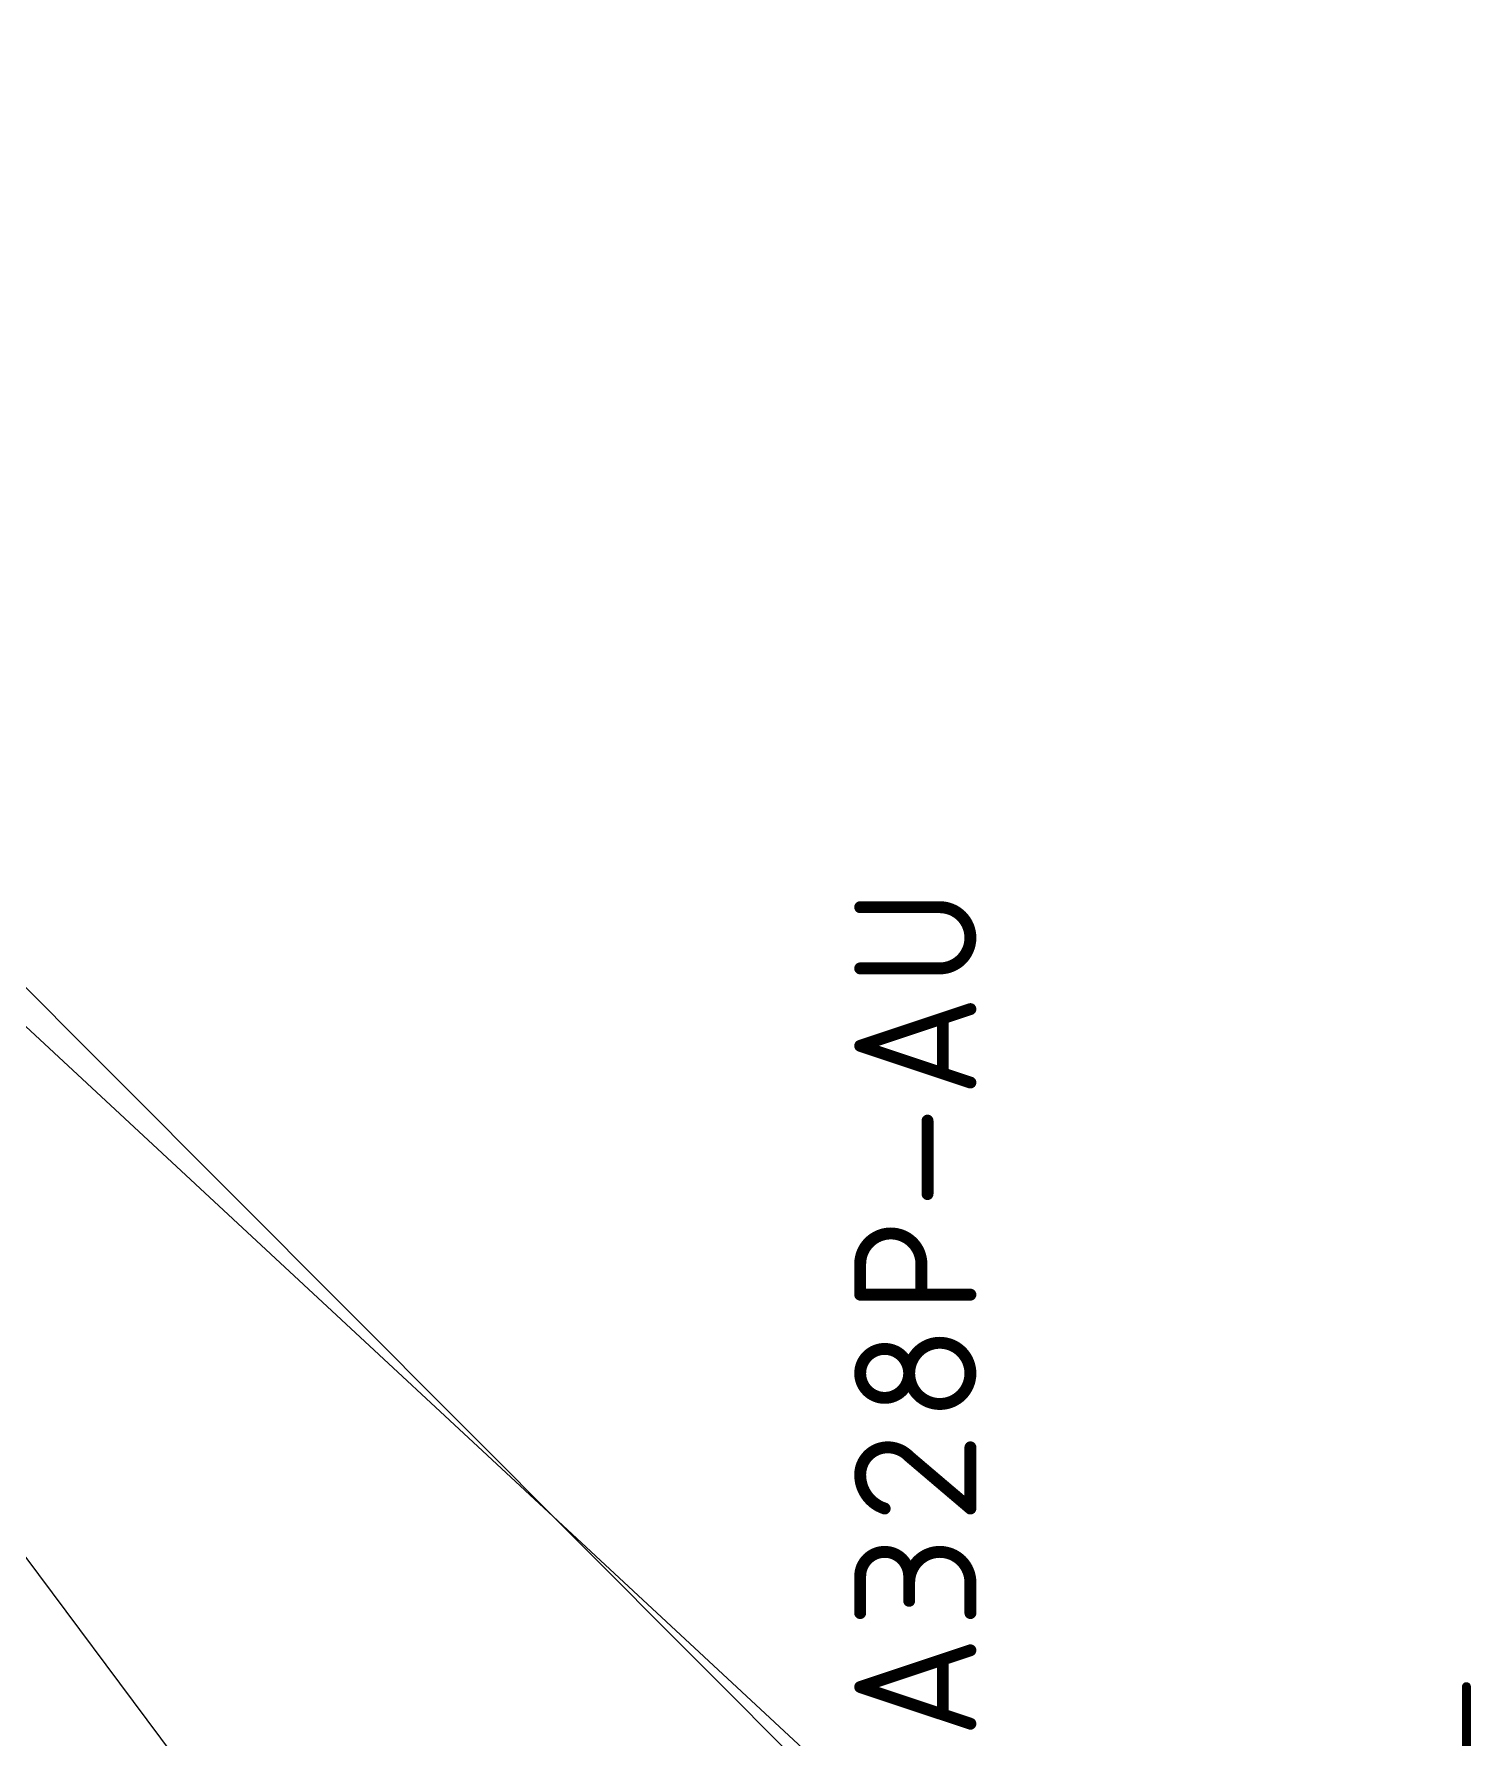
# Model space of a CAD drawing. Extents: x -83 to 167, y -158 to 93.
# Drawn here: x 132.87 to 157.37, y 39.14 to 68.21 of the extents above; entities that cross this region are included whole.
import ezdxf

# ---------------------------------------------------------------- set-up
doc = ezdxf.new("R2010")
doc.units = 0
for name, color, linetype in [('19', 53, 'CONTINUOUS'), ('21', 253, 'CONTINUOUS'), ('27', 253, 'CONTINUOUS')]:
    doc.layers.add(name, color=color, linetype=linetype)

msp = doc.modelspace()

# ---------------------------------------------------------------- linework, layer by layer
at = {"layer": '19'}
for p, q in [((114.507, 68.21), (152.7952, 32.6262)), ((116.507, 68.21), (152.7952, 31.8134)), ((128.0937, 48.425), (144.87, 25.946))]:
    msp.add_line(p, q, dxfattribs=at)
at = {"layer": '21', "const_width": 0.1524}
msp.add_lwpolyline([(157.291, 39.0016), (157.291, 40.0176)], dxfattribs=at)
at = {"layer": '21', "const_width": 0.0762}
msp.add_lwpolyline([(157.3291, 40.0176, 1), (157.2529, 40.0176)], format="xyb", dxfattribs=at)
at = {"layer": '27', "const_width": 0.2032}
for points in [[(148.3107, 53.3148), (146.9532, 53.3148)], [(146.9532, 52.2706), (148.3107, 52.2706)], [(146.9532, 50.9498), (148.8328, 51.5763)], [(148.3629, 51.4197), (148.3629, 50.4799)], [(148.8328, 50.3233), (146.9532, 50.9498)], [(148.1018, 48.4209), (148.1018, 49.6739)], [(146.9532, 46.7047), (146.9532, 47.2268)], [(147.9974, 47.2268), (147.9974, 46.7047)], [(148.8328, 46.7047), (146.9532, 46.7047)], [(148.8328, 43.056), (148.8328, 44.1002)], [(147.7886, 43.9436), (148.8328, 43.056)], [(146.9532, 41.2725), (146.9532, 41.899)], [(147.7886, 41.899), (147.7886, 41.4813)], [(148.8328, 41.2725), (148.8328, 41.7946)], [(146.9532, 40.0111), (148.8328, 40.6377)], [(148.3629, 40.481), (148.3629, 39.5412)], [(148.8328, 39.3846), (146.9532, 40.0111)]]:
    msp.add_lwpolyline(points, dxfattribs=at)
at = {"layer": '27'}
for points, const_width in [([(146.9532, 53.3656, 1), (146.9532, 53.264)], 0.1016), ([(148.3107, 52.2706, 1), (148.3107, 53.3148)], 0.2032), ([(148.3107, 53.3656, 1), (148.3107, 53.264)], 0.1016), ([(148.3107, 53.264, 1), (148.3107, 53.3656)], 0.1016), ([(146.9532, 52.3214, 1), (146.9532, 52.2198)], 0.1016), ([(148.3107, 52.3214, 1), (148.3107, 52.2198)], 0.1016), ([(148.3107, 52.2198, 1), (148.3107, 52.3214)], 0.1016), ([(148.4137, 51.4197, 1), (148.3121, 51.4197)], 0.1016), ([(148.8489, 51.5281, 1), (148.8167, 51.6245)], 0.1016), ([(146.9693, 50.998, 1), (146.9371, 50.9016)], 0.1016), ([(146.9371, 50.998, 1), (146.9693, 50.9016)], 0.1016), ([(148.3121, 50.4799, 1), (148.4137, 50.4799)], 0.1016), ([(148.8167, 50.2751, 1), (148.8489, 50.3715)], 0.1016), ([(148.1526, 49.6739, 1), (148.051, 49.6739)], 0.1016), ([(148.051, 48.4209, 1), (148.1526, 48.4209)], 0.1016), ([(147.9974, 47.2268, 1), (146.9532, 47.2268)], 0.2032), ([(147.004, 47.2268, 1), (146.9024, 47.2268)], 0.1016), ([(146.9024, 47.2268, 1), (147.004, 47.2268)], 0.1016), ([(148.0482, 47.2268, 1), (147.9466, 47.2268)], 0.1016), ([(147.9466, 47.2268, 1), (148.0482, 47.2268)], 0.1016), ([(146.9532, 46.7555, 1), (146.9532, 46.6539)], 0.1016), ([(148.8328, 46.6539, 1), (148.8328, 46.7555)], 0.1016), ([(146.9024, 46.7047, 1), (147.004, 46.7047)], 0.1016), ([(147.9466, 46.7047, 1), (148.0482, 46.7047)], 0.1016), ([(148.3107, 45.8837, 1), (148.3107, 44.8394)], 0.2032), ([(148.3107, 44.8394, 1), (148.3107, 45.8837)], 0.2032), ([(148.3107, 45.9345, 1), (148.3107, 45.8329)], 0.1016), ([(148.3107, 45.8329, 1), (148.3107, 45.9345)], 0.1016), ([(147.3709, 45.7792, 1), (147.3709, 44.9439)], 0.2032), ([(147.3709, 44.9439, 1), (147.3709, 45.7792)], 0.2032), ([(147.3709, 45.83, 1), (147.3709, 45.7284)], 0.1016), ([(147.3709, 45.7284, 1), (147.3709, 45.83)], 0.1016), ([(147.3709, 44.9947, 1), (147.3709, 44.8931)], 0.1016), ([(147.3709, 44.8931, 1), (147.3709, 44.9947)], 0.1016), ([(148.3107, 44.8902, 1), (148.3107, 44.7886)], 0.1016), ([(148.3107, 44.7886, 1), (148.3107, 44.8902)], 0.1016), ([(147.4231, 44.1002, 0.4142), (146.9532, 43.6303)], 0.2032), ([(147.7886, 43.9436, 0.2053), (147.4231, 44.1002)], 0.2032), ([(147.4231, 44.151, 1), (147.4231, 44.0494)], 0.1016), ([(147.4231, 44.0494, 1), (147.4231, 44.151)], 0.1016), ([(148.8836, 44.1002, 1), (148.782, 44.1002)], 0.1016), ([(147.8215, 43.9823, 1), (147.7557, 43.9048)], 0.1016), ([(147.7518, 43.9085, 1), (147.8254, 43.9786)], 0.1016), ([(146.9532, 43.6303, 0.3252), (147.3709, 43.056)], 0.2032), ([(147.004, 43.6303, 1), (146.9024, 43.6303)], 0.1016), ([(146.9024, 43.6303, 1), (147.004, 43.6303)], 0.1016), ([(147.3552, 43.0076, 1), (147.3865, 43.1043)], 0.1016), ([(148.782, 43.056, 1), (148.8836, 43.056)], 0.1016), ([(148.7999, 43.0173, 1), (148.8657, 43.0947)], 0.1016), ([(147.7886, 41.899, 1), (146.9532, 41.899)], 0.2032), ([(148.8328, 41.7946, 1), (147.7886, 41.7946)], 0.2032), ([(147.004, 41.899, 1), (146.9024, 41.899)], 0.1016), ([(146.9024, 41.899, 1), (147.004, 41.899)], 0.1016), ([(147.8394, 41.899, 1), (147.7378, 41.899)], 0.1016), ([(147.7378, 41.899, 1), (147.8394, 41.899)], 0.1016), ([(148.8836, 41.7946, 1), (148.782, 41.7946)], 0.1016), ([(147.7378, 41.7946, 1), (147.8394, 41.7946)], 0.1016), ([(148.782, 41.7946, 1), (148.8836, 41.7946)], 0.1016), ([(146.9024, 41.2725, 1), (147.004, 41.2725)], 0.1016), ([(147.7378, 41.4813, 1), (147.8394, 41.4813)], 0.1016), ([(148.782, 41.2725, 1), (148.8836, 41.2725)], 0.1016), ([(148.8489, 40.5895, 1), (148.8167, 40.6858)], 0.1016), ([(148.4137, 40.481, 1), (148.3121, 40.481)], 0.1016), ([(146.9693, 40.0593, 1), (146.9371, 39.9629)], 0.1016), ([(146.9371, 40.0593, 1), (146.9693, 39.9629)], 0.1016), ([(148.3121, 39.5412, 1), (148.4137, 39.5412)], 0.1016), ([(148.8167, 39.3364, 1), (148.8489, 39.4328)], 0.1016)]:
    msp.add_lwpolyline(points, format="xyb", dxfattribs=dict(at, const_width=const_width))

doc.saveas('drawing.dxf')
